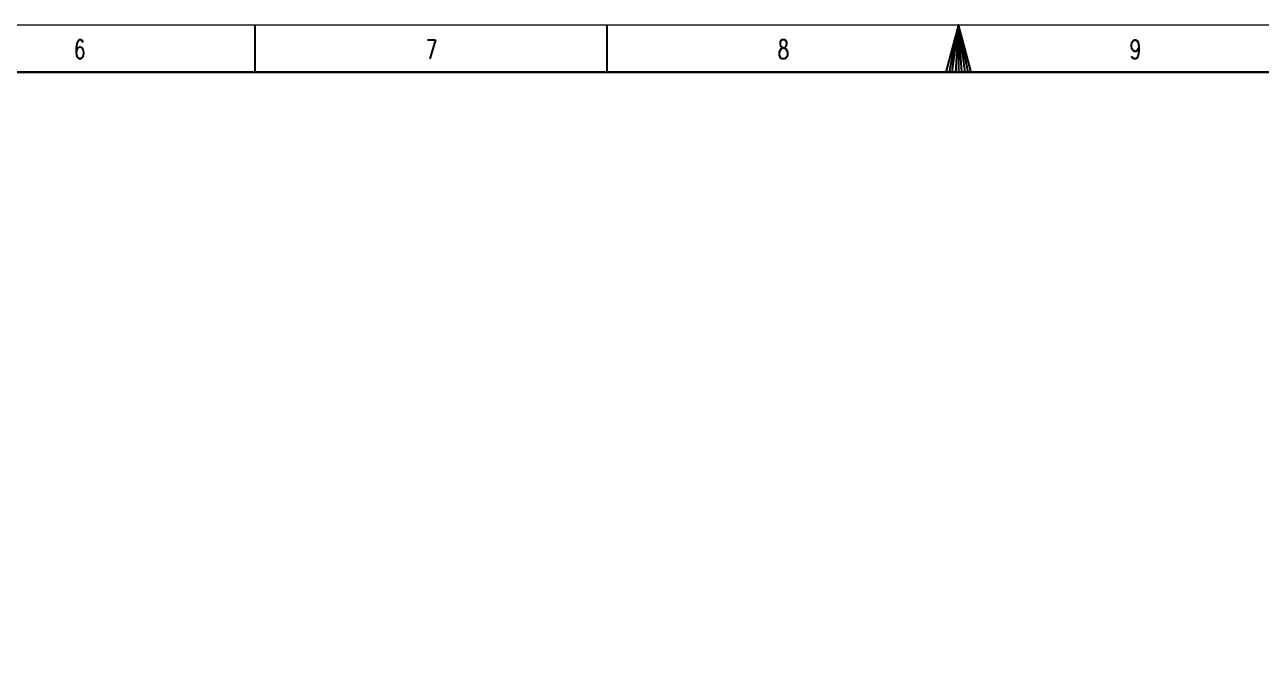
# Model space of a CAD drawing. Header units: inches. Extents: x 295136 to 296247, y 2627183 to 2627409.
# Drawn here: x 295645.4 to 295715.5, y 2627373.6 to 2627409 of the extents above; entities that cross this region are included whole.
import ezdxf

# ---------------------------------------------------------------- set-up
doc = ezdxf.new("R2010")
doc.units = ezdxf.units.IN
doc.header["$MEASUREMENT"] = 0
doc.styles.add('TEG BORDER', font='txt_qlt.shx', dxfattribs={"width": 0.7, "bigfont": 'hztxt.shx'})

# ---------------------------------------------------------------- blocks, each defined once
blk = doc.blocks.new('240 BORDER A2')
for p, q in [((222.75, 420), (222.75, 415)), ((259.88, 420), (259.88, 415)), ((297, 420), (297, 415))]:
    blk.add_line(p, q)
at = {"linetype": 'Continuous'}
blk.add_line((489, 415), (5, 415), dxfattribs=at)
at = {"color": 5, "lineweight": 15}
blk.add_lwpolyline([(0, 420), (594, 420), (594, 0), (0, 0)], close=True, dxfattribs=at)
blk.add_lwpolyline([(297, 420), (295.66, 415), (298.34, 415), (297, 420), (296, 415), (296.33, 415), (297, 420), (296.67, 415), (297.33, 415), (297, 420), (297.67, 415), (298, 415), (297, 420)])
blk.add_lwpolyline([(5, 415), (589, 415), (589, 5), (5, 5)], close=True)
at = {"char_height": 2, "width": 2, "attachment_point": 1, "style": 'TEG BORDER'}
for s, insert in [('6', (203.67, 418.41)), ('7', (240.8, 418.41)), ('8', (277.92, 418.41)), ('9', (315.05, 418.41))]:
    blk.add_mtext(s, dxfattribs=dict(at, insert=insert))

msp = doc.modelspace()

# ---------------------------------------------------------------- block references
at = {"xscale": 0.53690472, "yscale": 0.53690472, "zscale": 0.53690472}
msp.add_blockref('240 BORDER A2', (295538.8579, 2627183.4571), dxfattribs=at)

doc.saveas('drawing.dxf')
